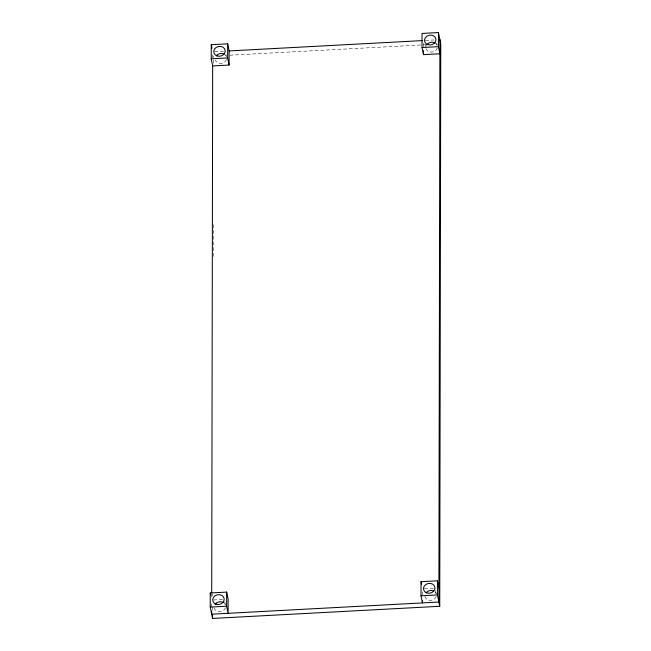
<?xml version="1.0" encoding="UTF-8"?>
<svg xmlns="http://www.w3.org/2000/svg" width="651" height="651" viewBox="0 0 651 651"><rect width="100%" height="100%" fill="white"/><g stroke="black" fill="none" stroke-linecap="round" stroke-linejoin="round"><path stroke-width="0.49" stroke-dasharray="3.25 2.44" d="M211.689 607.131L211.697 603.095M211.705 597.024L211.713 593.981M212.69 57.858L212.698 54.839M212.56 610.312L212.568 606.244M212.584 596.08L212.584 594.046M213.202 256.413L213.259 223.871M213.552 63.196L213.569 56.076M422.475 594.843L422.475 591.824M423.475 46.579L423.475 42.551M214.635 51.706L223.326 51.242M425.412 40.427L434.111 39.963M229.795 55.205L422.515 44.895M423.524 44.838L425.559 44.732M213.634 599.97L223.293 599.457M424.411 588.691L434.071 588.178M436.707 43.291L437.065 45.065M425.388 44.797L425.754 46.571M435.527 590.669L436.243 594.217M225.921 54.57L226.288 56.344M224.741 601.939L225.287 604.608M437.293 47.897A5.778 4.915 -11.5 0 1 431.857 52.08A5.778 4.915 -11.5 0 1 426.153 48.809M426.031 46.555A5.778 4.915 -11.5 0 1 426.34 45.619M436.146 43.796A5.778 4.915 -11.5 0 1 437.024 45.049M226.418 59.493A5.778 4.915 -11.5 0 1 220.892 63.367A5.778 4.915 -11.5 0 1 215.367 60.087M225.368 55.075A5.778 4.915 -11.5 0 1 226.288 56.417M436.203 596.479A5.778 4.915 -11.5 0 1 430.278 600.36A5.778 4.915 -11.5 0 1 424.989 596.422M435.283 592.207A5.778 4.915 -11.5 0 1 436.211 593.761M225.417 607.757A5.778 4.915 -11.5 0 1 219.615 611.639A5.778 4.915 -11.5 0 1 214.244 607.896M224.505 603.485A5.778 4.915 -11.5 0 1 225.287 604.673"/><path stroke-width="0.98" d="M438.457 32.55L438.432 46.66L439.881 53.764L423.459 54.643L422.011 47.539L422.035 33.429L438.457 32.55L440.768 43.918L439.742 606.293L212.543 618.45L210.232 607.082L210.257 592.971L226.678 592.093L228.119 599.197L228.094 613.307L226.654 606.203L226.678 592.093M211.233 58.818L211.258 44.707L227.679 43.829L229.119 50.933L229.095 65.043L212.674 65.922L211.233 58.818L227.647 57.939L229.095 65.043M211.681 611.159L211.673 614.186L438.88 602.029L439.905 39.654M211.713 592.963L212.674 65.922M212.543 618.45L212.551 614.381M227.647 57.939L227.679 43.829M422.458 600.889L422.458 602.907L421.01 595.803L421.034 581.693L437.456 580.814L438.904 587.918M423.459 54.643L423.467 50.615M439.742 606.293L437.431 594.924L437.456 580.814M229.119 50.933L422.475 40.59M422.011 47.539L438.432 46.66M210.232 607.082L226.654 606.203M421.01 595.803L437.431 594.924M421.034 581.693L421.579 584.354M211.258 44.707L211.982 48.264M210.257 592.971L210.615 594.745M426.853 44.74A5.778 4.915 -11.5 0 1 435.307 43.121M216.303 55.717A5.778 4.915 -11.5 0 1 224.351 54.293M426.088 592.703A5.778 4.915 -11.5 0 1 433.835 591.108M215.066 604.283A5.778 4.915 -11.5 0 1 223.35 602.549M216.026 604.201A5.778 4.915 -11.5 0 0 224.18 598.839A5.778 4.915 -11.5 0 0 215.147 595.722A5.778 4.915 -11.5 0 0 216.026 604.201M426.812 592.923A5.778 4.915 -11.5 0 0 434.958 587.56A5.778 4.915 -11.5 0 0 425.933 584.443A5.778 4.915 -11.5 0 0 426.812 592.923M217.027 55.937A5.778 4.915 -11.5 0 0 225.181 50.575A5.778 4.915 -11.5 0 0 216.148 47.466A5.778 4.915 -11.5 0 0 217.027 55.937M427.813 44.659A5.778 4.915 -11.5 0 0 435.958 39.296A5.778 4.915 -11.5 0 0 426.934 36.187A5.778 4.915 -11.5 0 0 427.813 44.659"/></g></svg>
